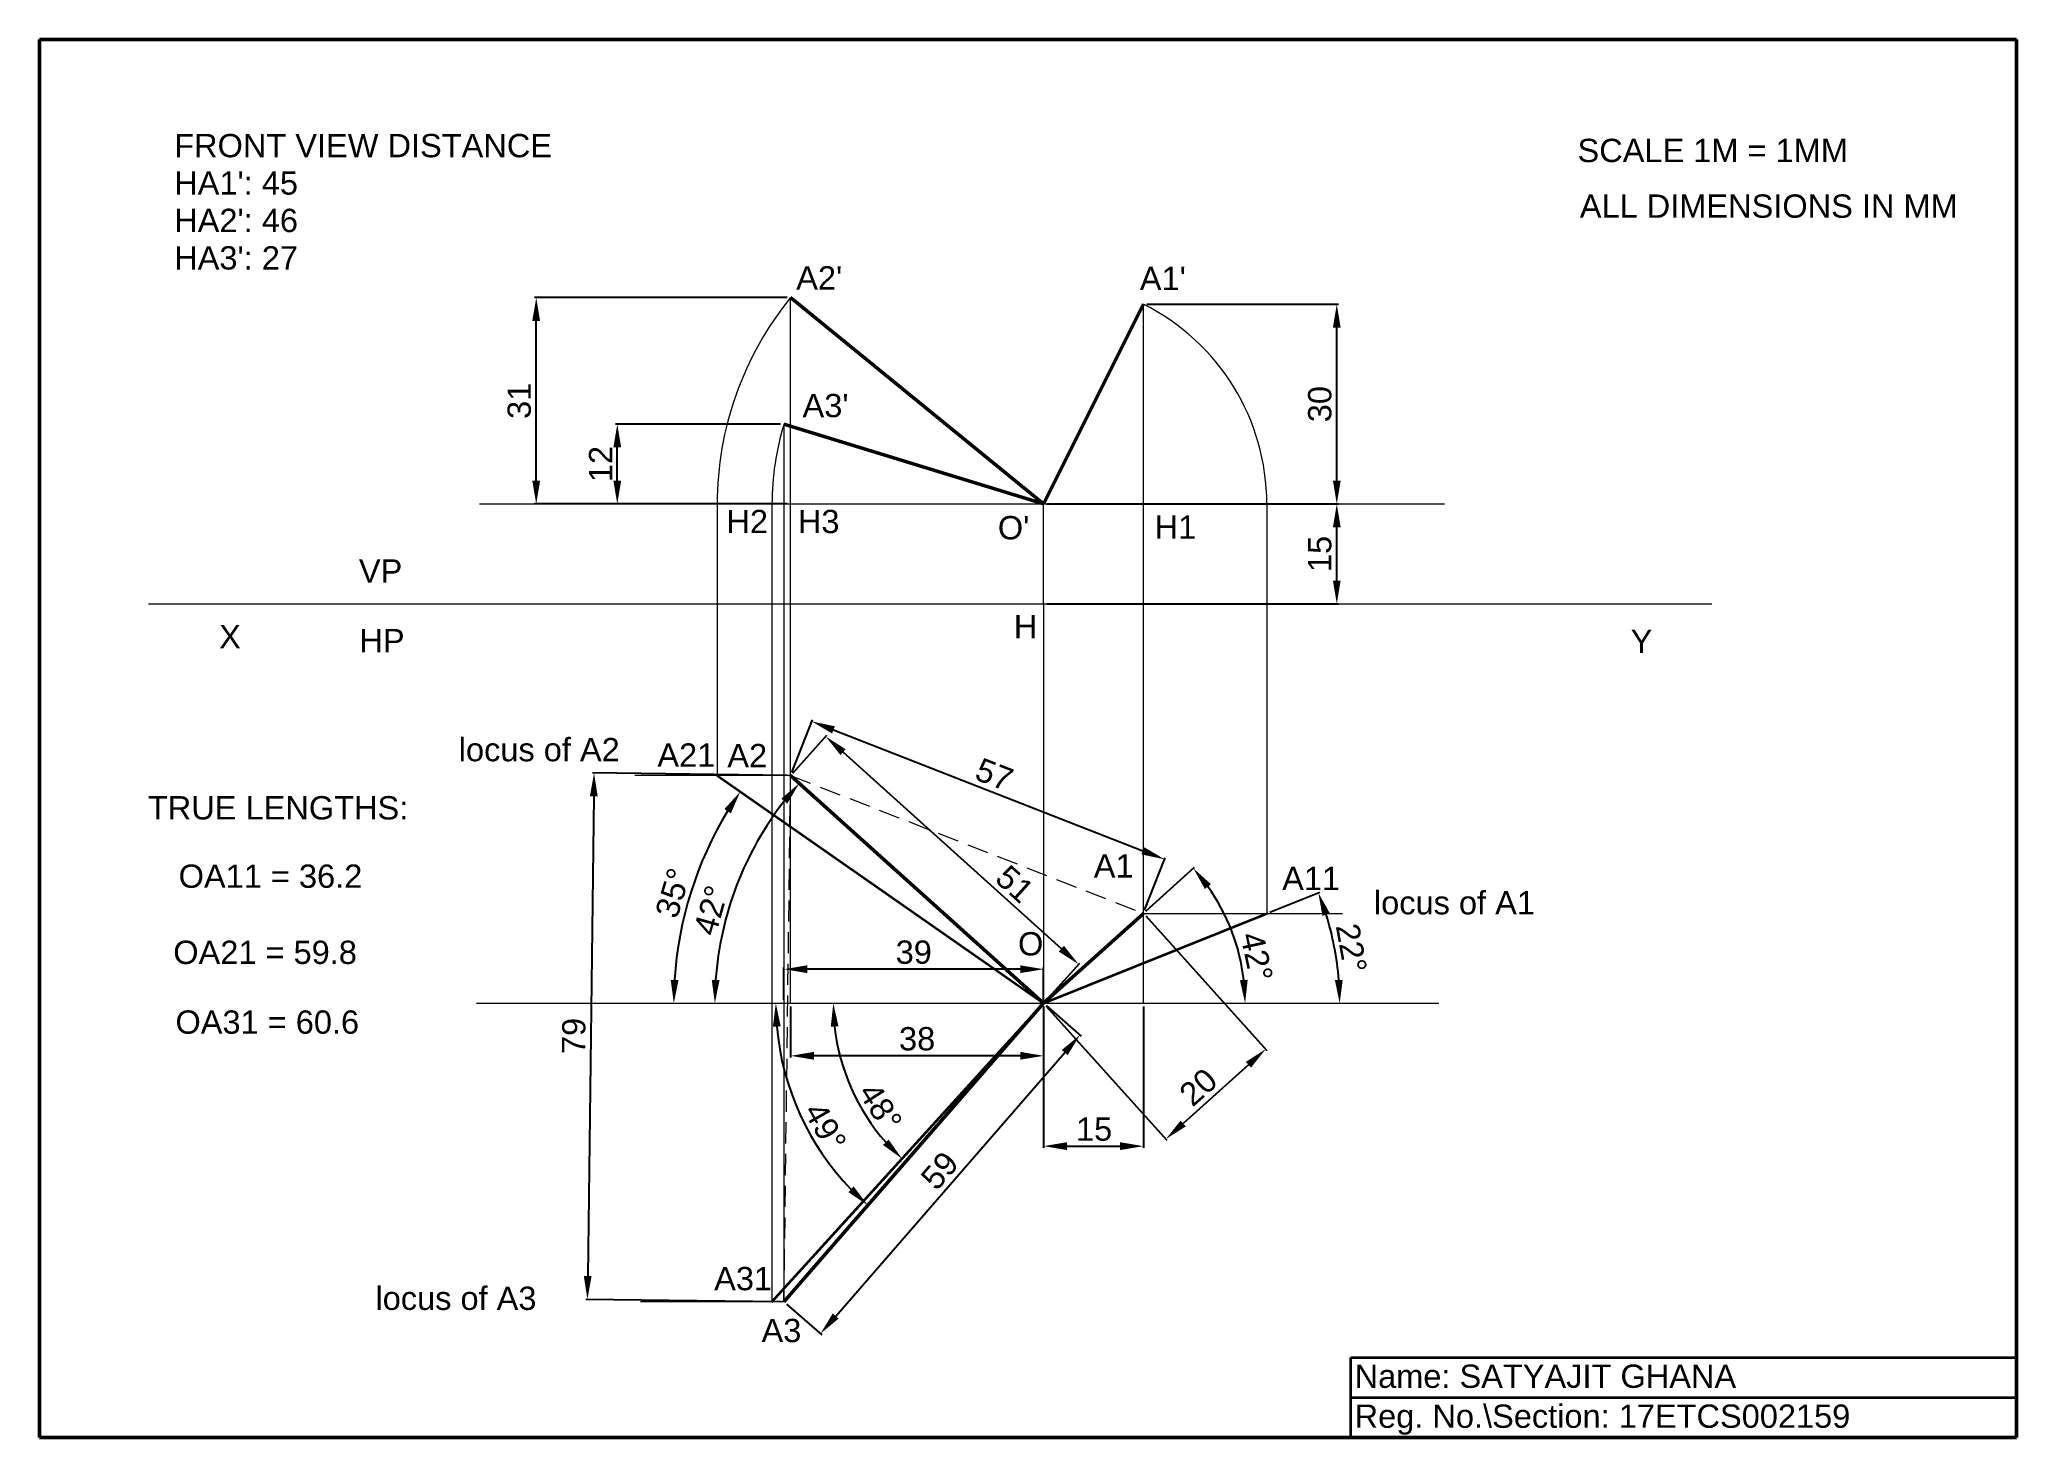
# Model space of a CAD drawing. Header units: millimetres. Extents: x 0 to 297, y 0 to 210.
import ezdxf

# ---------------------------------------------------------------- set-up
doc = ezdxf.new("R2010")
doc.units = ezdxf.units.MM
doc.header["$LTSCALE"] = 0.5
doc.header["$PDMODE"] = 3
doc.header["$PDSIZE"] = 5
doc.linetypes.add('HIDDEN', pattern=[9.525, 6.35, -3.175])
for name, color, linetype, lineweight in [('DimensionLine', 1, 'Continuous', 25), ('FVnTV', 3, 'Continuous', 50), ('HiddenLine', 2, 'HIDDEN', 20), ('ProjectorLine', 4, 'Continuous', 9), ('TrueLengthLines', 5, 'Continuous', 35), ('XYline', 7, 'Continuous', 20)]:
    doc.layers.add(name, color=color, linetype=linetype, lineweight=lineweight)
doc.styles.get("Standard").update_dxf_attribs({"font": 'arial.ttf'})
doc.dimstyles.new('ED', dxfattribs={"dimtxt": 3.5, "dimasz": 3.5, "dimexe": 0.25, "dimexo": 0.5, "dimgap": 0.75, "dimtad": 1, "dimdec": 0, "dimzin": 0, "dimdsep": 46, "dimtxsty": 'Standard', "dimcen": 0.09, "dimadec": 0, "dimazin": 0, "dimtfac": 1, "dimtdec": 0, "dimtofl": 0, "dimtmove": 0, "dimatfit": 3, "dimfxl": 1, "dimtolj": 1, "dimtzin": 0, "dimarcsym": 0})

# ---------------------------------------------------------------- blocks, each defined once
blk = doc.blocks.new('*D7')
at = {"layer": 'Defpoints', "color": 0, "transparency": 16777216}
for p in [(150.84, 140.23), (194.89, 140.23), (150.84, 125.23)]:
    blk.add_point(p, dxfattribs=at)
at = {"layer": 'DimensionLine', "color": 0, "lineweight": -2, "transparency": 16777216}
for p, q in [((151.34, 140.23), (195.14, 140.23)), ((194.89, 128.73), (194.89, 136.73)), ((151.34, 125.23), (195.14, 125.23))]:
    blk.add_line(p, q, dxfattribs=at)
at = {"layer": 'DimensionLine', "color": 0, "transparency": 16777216}
for points in [[(194.31, 136.73), (195.47, 136.73), (194.89, 140.23)], [(194.31, 128.73), (195.47, 128.73), (194.89, 125.23)]]:
    blk.add_solid(points, dxfattribs=at)
at = {"layer": 'DimensionLine', "color": 0, "transparency": 16777216, "insert": (192.35, 132.73), "char_height": 3.5, "attachment_point": 5, "rotation": 90}
blk.add_mtext('\\A1;15', dxfattribs=at)
blk = doc.blocks.new('*D8')
at = {"layer": 'Defpoints', "color": 0, "transparency": 16777216}
for p in [(165.84, 170.23), (194.89, 170.23), (165.84, 140.23)]:
    blk.add_point(p, dxfattribs=at)
at = {"layer": 'DimensionLine', "color": 0, "lineweight": -2, "transparency": 16777216}
for p, q in [((166.34, 170.23), (195.14, 170.23)), ((194.89, 143.73), (194.89, 166.73)), ((166.34, 140.23), (195.14, 140.23))]:
    blk.add_line(p, q, dxfattribs=at)
at = {"layer": 'DimensionLine', "color": 0, "transparency": 16777216}
for points in [[(194.31, 166.73), (195.47, 166.73), (194.89, 170.23)], [(194.31, 143.73), (195.47, 143.73), (194.89, 140.23)]]:
    blk.add_solid(points, dxfattribs=at)
at = {"layer": 'DimensionLine', "color": 0, "transparency": 16777216, "insert": (192.35, 155.23), "char_height": 3.5, "attachment_point": 5, "rotation": 90}
blk.add_mtext('\\A1;30', dxfattribs=at)
blk = doc.blocks.new('*D9')
at = {"layer": 'Defpoints', "color": 0, "transparency": 16777216}
for p in [(86.8, 152.23), (111.84, 152.23), (111.84, 140.23)]:
    blk.add_point(p, dxfattribs=at)
at = {"layer": 'DimensionLine', "color": 0, "lineweight": -2, "transparency": 16777216}
for p, q in [((111.34, 152.23), (86.55, 152.23)), ((86.8, 143.73), (86.8, 148.73)), ((111.34, 140.23), (86.55, 140.23))]:
    blk.add_line(p, q, dxfattribs=at)
at = {"layer": 'DimensionLine', "color": 0, "transparency": 16777216}
for points in [[(86.21, 148.73), (87.38, 148.73), (86.8, 152.23)], [(86.21, 143.73), (87.38, 143.73), (86.8, 140.23)]]:
    blk.add_solid(points, dxfattribs=at)
at = {"layer": 'DimensionLine', "color": 0, "transparency": 16777216, "insert": (84.29, 146.23), "char_height": 3.5, "attachment_point": 5, "rotation": 90}
blk.add_mtext('\\A1;12', dxfattribs=at)
blk = doc.blocks.new('*D10')
at = {"layer": 'Defpoints', "color": 0, "transparency": 16777216}
for p in [(74.62, 171.23), (112.84, 171.23), (112.84, 140.23)]:
    blk.add_point(p, dxfattribs=at)
at = {"layer": 'DimensionLine', "color": 0, "lineweight": -2, "transparency": 16777216}
for p, q in [((112.34, 171.23), (74.37, 171.23)), ((74.62, 143.73), (74.62, 167.73)), ((112.34, 140.23), (74.37, 140.23))]:
    blk.add_line(p, q, dxfattribs=at)
at = {"layer": 'DimensionLine', "color": 0, "transparency": 16777216}
for points in [[(74.03, 167.73), (75.2, 167.73), (74.62, 171.23)], [(74.03, 143.73), (75.2, 143.73), (74.62, 140.23)]]:
    blk.add_solid(points, dxfattribs=at)
at = {"layer": 'DimensionLine', "color": 0, "transparency": 16777216, "insert": (72.08, 155.73), "char_height": 3.5, "attachment_point": 5, "rotation": 90}
blk.add_mtext('\\A1;31', dxfattribs=at)
blk = doc.blocks.new('*D11')
at = {"layer": 'Defpoints', "color": 0, "transparency": 16777216}
for p in [(150.84, 65.23), (165.84, 65.23), (165.84, 43.76)]:
    blk.add_point(p, dxfattribs=at)
at = {"layer": 'DimensionLine', "color": 0, "lineweight": -2, "transparency": 16777216}
for p, q in [((150.84, 64.73), (150.84, 43.51)), ((165.84, 64.73), (165.84, 43.51)), ((154.34, 43.76), (162.34, 43.76))]:
    blk.add_line(p, q, dxfattribs=at)
at = {"layer": 'DimensionLine', "color": 0, "transparency": 16777216}
for points in [[(154.34, 44.35), (154.34, 43.18), (150.84, 43.76)], [(162.34, 44.35), (162.34, 43.18), (165.84, 43.76)]]:
    blk.add_solid(points, dxfattribs=at)
at = {"layer": 'DimensionLine', "color": 0, "transparency": 16777216, "insert": (158.43, 46.3), "char_height": 3.5, "attachment_point": 5}
blk.add_mtext('\\A1;15', dxfattribs=at)
blk = doc.blocks.new('*D12')
at = {"layer": 'Defpoints', "color": 0, "transparency": 16777216}
for p in [(112.84, 65.23), (150.84, 65.23), (112.84, 57.33)]:
    blk.add_point(p, dxfattribs=at)
at = {"layer": 'DimensionLine', "color": 0, "lineweight": -2, "transparency": 16777216}
for p, q in [((112.84, 64.73), (112.84, 57.08)), ((150.84, 64.73), (150.84, 57.08)), ((147.34, 57.33), (116.34, 57.33))]:
    blk.add_line(p, q, dxfattribs=at)
at = {"layer": 'DimensionLine', "color": 0, "transparency": 16777216}
for points in [[(116.34, 57.92), (116.34, 56.75), (112.84, 57.33)], [(147.34, 57.92), (147.34, 56.75), (150.84, 57.33)]]:
    blk.add_solid(points, dxfattribs=at)
at = {"layer": 'DimensionLine', "color": 0, "transparency": 16777216, "insert": (131.84, 59.87), "char_height": 3.5, "attachment_point": 5, "rotation": 0}
blk.add_mtext('\\A1;38', dxfattribs=at)
blk = doc.blocks.new('*D13')
at = {"layer": 'Defpoints', "color": 0, "transparency": 16777216}
for p in [(111.84, 70.34), (111.84, 65.23), (150.84, 65.23)]:
    blk.add_point(p, dxfattribs=at)
at = {"layer": 'DimensionLine', "color": 0, "lineweight": -2, "transparency": 16777216}
for p, q in [((111.84, 65.73), (111.84, 70.59)), ((147.34, 70.34), (115.34, 70.34)), ((150.84, 65.73), (150.84, 70.59))]:
    blk.add_line(p, q, dxfattribs=at)
at = {"layer": 'DimensionLine', "color": 0, "transparency": 16777216}
for points in [[(115.34, 70.93), (115.34, 69.76), (111.84, 70.34)], [(147.34, 70.93), (147.34, 69.76), (150.84, 70.34)]]:
    blk.add_solid(points, dxfattribs=at)
at = {"layer": 'DimensionLine', "color": 0, "transparency": 16777216, "insert": (131.34, 72.88), "char_height": 3.5, "attachment_point": 5, "rotation": 0}
blk.add_mtext('\\A1;39', dxfattribs=at)
blk = doc.blocks.new('*D14')
at = {"layer": 'Defpoints', "color": 0, "transparency": 16777216}
for p in [(165.84, 78.73), (177.58, 79.44), (65.63, 65.23), (150.84, 65.23), (210.22, 65.23)]:
    blk.add_point(p, dxfattribs=at)
at = {"layer": 'DimensionLine', "color": 0, "lineweight": -2, "transparency": 16777216}
blk.add_line((166.21, 79.07), (173.53, 85.65), dxfattribs=at)
blk.add_arc((150.84, 65.23), 30.28, 6.6265, 35.3735, dxfattribs=at)
at = {"layer": 'DimensionLine', "color": 0, "transparency": 16777216}
for points in [[(175.08, 82.39), (175.99, 83.12), (173.34, 85.49)], [(181.5, 68.75), (180.34, 68.69), (181.12, 65.23)]]:
    blk.add_solid(points, dxfattribs=at)
at = {"layer": 'DimensionLine', "color": 0, "transparency": 16777216, "insert": (182.87, 72.22), "char_height": 3.5, "attachment_point": 5, "rotation": 282.3249}
blk.add_mtext('\\A1;42°', dxfattribs=at)
blk = doc.blocks.new('*D15')
at = {"layer": 'Defpoints', "color": 0, "transparency": 16777216}
for p in [(184.38, 78.73), (193.89, 76.46), (65.63, 65.23), (150.84, 65.23), (210.22, 65.23)]:
    blk.add_point(p, dxfattribs=at)
at = {"layer": 'DimensionLine', "color": 0, "lineweight": -2, "transparency": 16777216}
blk.add_line((184.85, 78.92), (192.34, 81.94), dxfattribs=at)
blk.add_arc((150.84, 65.23), 44.49, 4.5086, 17.4247, dxfattribs=at)
at = {"layer": 'DimensionLine', "color": 0, "transparency": 16777216}
for points in [[(192.74, 78.35), (193.84, 78.75), (192.11, 81.84)], [(195.78, 68.75), (194.61, 68.7), (195.33, 65.23)]]:
    blk.add_solid(points, dxfattribs=at)
at = {"layer": 'DimensionLine', "color": 0, "transparency": 16777216, "insert": (197.1, 73.52), "char_height": 3.5, "attachment_point": 5, "rotation": 280.1631}
blk.add_mtext('\\A1;22°', dxfattribs=at)
blk = doc.blocks.new('*D16')
at = {"layer": 'Defpoints', "color": 0, "transparency": 16777216}
for p in [(112.84, 99.44), (107.23, 88.41), (65.63, 65.23), (150.84, 65.23), (210.22, 65.23)]:
    blk.add_point(p, dxfattribs=at)
at = {"layer": 'DimensionLine', "color": 0, "lineweight": -2, "transparency": 16777216}
blk.add_arc((150.84, 65.23), 49.39, 142.0612, 175.9388, dxfattribs=at)
at = {"layer": 'DimensionLine', "color": 0, "transparency": 16777216}
for points in [[(111.44, 95.97), (112.34, 95.22), (114.14, 98.27)], [(102.16, 68.7), (100.99, 68.74), (101.45, 65.23)]]:
    blk.add_solid(points, dxfattribs=at)
at = {"layer": 'DimensionLine', "color": 0, "transparency": 16777216, "insert": (100.86, 79.19), "char_height": 3.5, "attachment_point": 5, "rotation": 74.3927}
blk.add_mtext('\\A1;42°', dxfattribs=at)
blk = doc.blocks.new('*D17')
at = {"layer": 'Defpoints', "color": 0, "transparency": 16777216}
for p in [(101.8, 99.44), (99.81, 87.17), (65.63, 65.23), (150.84, 65.23), (210.22, 65.23)]:
    blk.add_point(p, dxfattribs=at)
at = {"layer": 'DimensionLine', "color": 0, "lineweight": -2, "transparency": 16777216}
blk.add_arc((150.84, 65.23), 55.55, 148.7075, 176.3893, dxfattribs=at)
at = {"layer": 'DimensionLine', "color": 0, "transparency": 16777216}
for points in [[(102.88, 94.4), (103.86, 93.76), (105.28, 97.01)], [(95.99, 68.71), (94.82, 68.74), (95.29, 65.23)]]:
    blk.add_solid(points, dxfattribs=at)
at = {"layer": 'DimensionLine', "color": 0, "transparency": 16777216, "insert": (95.17, 81.79), "char_height": 3.5, "attachment_point": 5, "rotation": 73.4282}
blk.add_mtext('\\A1;35°', dxfattribs=at)
blk = doc.blocks.new('*D18')
at = {"layer": 'Defpoints', "color": 0, "transparency": 16777216}
for p in [(65.63, 65.23), (150.84, 65.23), (210.22, 65.23), (120.46, 56.57), (110.04, 20.36)]:
    blk.add_point(p, dxfattribs=at)
at = {"layer": 'DimensionLine', "color": 0, "lineweight": -2, "transparency": 16777216}
blk.add_arc((150.84, 65.23), 31.59, 186.352, 221.3613, dxfattribs=at)
at = {"layer": 'DimensionLine', "color": 0, "transparency": 16777216}
for points in [[(118.87, 61.7), (120.03, 61.76), (119.25, 65.23)], [(127.55, 44.76), (126.72, 43.94), (129.59, 41.86)]]:
    blk.add_solid(points, dxfattribs=at)
at = {"layer": 'DimensionLine', "color": 0, "transparency": 16777216, "insert": (126.33, 49.63), "char_height": 3.5, "attachment_point": 5, "rotation": 302.4672}
blk.add_mtext('\\A1;48°', dxfattribs=at)
blk = doc.blocks.new('*D19')
at = {"layer": 'Defpoints', "color": 0, "transparency": 16777216}
for p in [(65.63, 65.23), (150.84, 65.23), (210.22, 65.23), (112.24, 53.91), (111.84, 20.36)]:
    blk.add_point(p, dxfattribs=at)
at = {"layer": 'DimensionLine', "color": 0, "lineweight": -2, "transparency": 16777216}
blk.add_arc((150.84, 65.23), 40.23, 184.9865, 224.0135, dxfattribs=at)
at = {"layer": 'DimensionLine', "color": 0, "transparency": 16777216}
for points in [[(110.18, 61.7), (111.35, 61.75), (110.61, 65.23)], [(122.31, 37.7), (121.51, 36.85), (124.45, 34.87)]]:
    blk.add_solid(points, dxfattribs=at)
at = {"layer": 'DimensionLine', "color": 0, "transparency": 16777216, "insert": (118.04, 46.65), "char_height": 3.5, "attachment_point": 5, "rotation": 299.5242}
blk.add_mtext('\\A1;49°', dxfattribs=at)
blk = doc.blocks.new('*D20')
at = {"layer": 'Defpoints', "color": 0, "transparency": 16777216}
for p in [(112.84, 99.44), (169.02, 86.85), (165.84, 78.73)]:
    blk.add_point(p, dxfattribs=at)
at = {"layer": 'DimensionLine', "color": 0, "lineweight": -2, "transparency": 16777216}
for p, q in [((113.02, 99.91), (116.11, 107.8)), ((119.28, 106.29), (165.76, 88.13)), ((166.02, 79.2), (169.11, 87.09))]:
    blk.add_line(p, q, dxfattribs=at)
at = {"layer": 'DimensionLine', "color": 0, "transparency": 16777216}
for points in [[(119.49, 106.83), (119.06, 105.75), (116.02, 107.56)], [(165.97, 88.67), (165.54, 87.59), (169.02, 86.85)]]:
    blk.add_solid(points, dxfattribs=at)
at = {"layer": 'DimensionLine', "color": 0, "transparency": 16777216, "insert": (143.44, 99.57), "char_height": 3.5, "attachment_point": 5, "rotation": 338.6574}
blk.add_mtext('\\A1;57', dxfattribs=at)
blk = doc.blocks.new('*D21')
at = {"layer": 'Defpoints', "color": 0, "transparency": 16777216}
for p in [(150.84, 65.23), (156.32, 60.47), (111.84, 20.36)]:
    blk.add_point(p, dxfattribs=at)
at = {"layer": 'DimensionLine', "color": 0, "lineweight": -2, "transparency": 16777216}
for p, q in [((151.22, 64.9), (156.51, 60.3)), ((119.61, 18.24), (154.02, 57.83)), ((112.22, 20.03), (117.51, 15.44))]:
    blk.add_line(p, q, dxfattribs=at)
at = {"layer": 'DimensionLine', "color": 0, "transparency": 16777216}
for points in [[(153.58, 58.21), (154.46, 57.44), (156.32, 60.47)], [(119.17, 18.63), (120.05, 17.86), (117.32, 15.6)]]:
    blk.add_solid(points, dxfattribs=at)
at = {"layer": 'DimensionLine', "color": 0, "transparency": 16777216, "insert": (135.24, 40.09), "char_height": 3.5, "attachment_point": 5, "rotation": 49}
blk.add_mtext('\\A1;59', dxfattribs=at)
blk = doc.blocks.new('*D22')
at = {"layer": 'Defpoints', "color": 0, "transparency": 16777216}
for p in [(118.11, 105.3), (112.84, 99.44), (150.84, 65.23)]:
    blk.add_point(p, dxfattribs=at)
at = {"layer": 'DimensionLine', "color": 0, "lineweight": -2, "transparency": 16777216}
for p, q in [((113.18, 99.81), (118.28, 105.48)), ((153.51, 73.42), (120.71, 102.95)), ((151.18, 65.6), (156.28, 71.27))]:
    blk.add_line(p, q, dxfattribs=at)
at = {"layer": 'DimensionLine', "color": 0, "transparency": 16777216}
for points in [[(121.1, 103.39), (120.32, 102.52), (118.11, 105.3)], [(153.9, 73.86), (153.12, 72.99), (156.11, 71.08)]]:
    blk.add_solid(points, dxfattribs=at)
at = {"layer": 'DimensionLine', "color": 0, "transparency": 16777216, "insert": (146.52, 83.13), "char_height": 3.5, "attachment_point": 5, "rotation": 318}
blk.add_mtext('\\A1;51', dxfattribs=at)
blk = doc.blocks.new('*D23')
at = {"layer": 'Defpoints', "color": 0, "transparency": 16777216}
for p in [(112.84, 99.44), (82.31, 20.74), (111.84, 20.36)]:
    blk.add_point(p, dxfattribs=at)
at = {"layer": 'DimensionLine', "color": 0, "lineweight": -2, "transparency": 16777216}
for p, q in [((112.34, 99.45), (83.06, 99.82)), ((83.26, 96.32), (82.35, 24.24)), ((111.34, 20.37), (82.06, 20.74))]:
    blk.add_line(p, q, dxfattribs=at)
at = {"layer": 'DimensionLine', "color": 0, "transparency": 16777216}
for points in [[(82.68, 96.32), (83.85, 96.31), (83.31, 99.82)], [(81.77, 24.24), (82.93, 24.23), (82.31, 20.74)]]:
    blk.add_solid(points, dxfattribs=at)
at = {"layer": 'DimensionLine', "color": 0, "transparency": 16777216, "insert": (80.27, 60.31), "char_height": 3.5, "attachment_point": 5, "rotation": 89.2755}
blk.add_mtext('\\A1;79', dxfattribs=at)
blk = doc.blocks.new('*D25')
at = {"layer": 'Defpoints', "color": 0, "transparency": 16777216}
for p in [(165.84, 78.73), (150.84, 65.23), (169.21, 44.82)]:
    blk.add_point(p, dxfattribs=at)
at = {"layer": 'DimensionLine', "color": 0, "lineweight": -2, "transparency": 16777216}
for p, q in [((166.18, 78.36), (184.38, 58.14)), ((151.18, 64.85), (169.38, 44.64)), ((181.61, 55.99), (171.81, 47.16))]:
    blk.add_line(p, q, dxfattribs=at)
at = {"layer": 'DimensionLine', "color": 0, "transparency": 16777216}
for points in [[(181.22, 56.42), (182, 55.55), (184.21, 58.33)], [(171.42, 47.6), (172.2, 46.73), (169.21, 44.82)]]:
    blk.add_solid(points, dxfattribs=at)
at = {"layer": 'DimensionLine', "color": 0, "transparency": 16777216, "insert": (174.09, 52.63), "char_height": 3.5, "attachment_point": 5, "rotation": 42}
blk.add_mtext('\\A1;20', dxfattribs=at)

msp = doc.modelspace()

# ---------------------------------------------------------------- linework, layer by layer
at = {"layer": 'FVnTV'}
for p, q in [((0, 0), (0, 210)), ((0, 210), (297, 210)), ((297, 0), (297, 210)), ((112.84, 171.23), (150.84, 140.23)), ((150.84, 140.23), (165.84, 170.23)), ((111.84, 152.23), (150.84, 140.23)), ((150.84, 65.23), (112.84, 99.44)), ((150.84, 65.23), (165.84, 78.73)), ((150.84, 65.23), (111.84, 20.36)), ((0, 0), (297, 0))]:
    msp.add_line(p, q, dxfattribs=at)
at = {"layer": 'HiddenLine'}
for p, q in [((111.84, 20.36), (112.84, 99.44)), ((112.84, 99.44), (165.84, 78.73)), ((165.84, 78.73), (150.84, 65.23)), ((150.84, 65.23), (111.84, 20.36))]:
    msp.add_line(p, q, dxfattribs=at)
at = {"layer": 'ProjectorLine'}
for p, q in [((112.84, 99.44), (112.84, 171.23)), ((165.84, 65.23), (165.84, 170.23)), ((111.84, 152.23), (111.84, 20.36)), ((66.11, 140.23), (211.09, 140.23)), ((101.8, 140.23), (101.8, 99.44)), ((110.04, 140.23), (110.04, 20.36)), ((150.84, 125.23), (150.84, 140.23)), ((184.38, 140.23), (184.38, 78.73)), ((150.84, 125.23), (150.84, 65.23)), ((112.84, 99.44), (89.45, 99.44)), ((112.84, 65.23), (112.84, 99.44)), ((165.84, 78.73), (195.76, 78.73)), ((65.63, 65.23), (210.22, 65.23)), ((111.84, 20.36), (90.26, 20.36))]:
    msp.add_line(p, q, dxfattribs=at)
for radius, start, end in [(49.04, 140.7928, 180), (33.54, 0, 63.4349), (40.8, 162.8973, 180)]:
    msp.add_arc((150.84, 140.23), radius, start, end, dxfattribs=at)
at = {"layer": 'TrueLengthLines'}
for p, q in [((101.8, 99.44), (150.84, 65.23)), ((150.84, 65.23), (184.38, 78.73)), ((110.04, 20.36), (150.84, 65.23)), ((197, 12), (297, 12)), ((197, 6), (197, 12)), ((197, 6), (297, 6)), ((197, 0), (197, 6))]:
    msp.add_line(p, q, dxfattribs=at)
at = {"layer": 'XYline'}
msp.add_line((16.36, 125.23), (251.23, 125.23), dxfattribs=at)

# ---------------------------------------------------------------- texts
for s, p in [('FRONT VIEW DISTANCE', (20.23, 192.32)), ('SCALE 1M = 1MM', (231.06, 191.59)), ("HA1': 45", (20.23, 186.7)), ("HA2': 46", (20.23, 181.08)), ('ALL DIMENSIONS IN MM', (231.4, 183.23)), ("HA3': 27 ", (20.23, 175.45)), ("A2'", (113.68, 172.45)), ("A1'", (165.3, 172.37)), ("A3'", (114.63, 153.27)), ('H2', (103.19, 135.85)), ('H3', (113.93, 135.85)), ("O'", (143.97, 134.92)), ('H1', (167.51, 135)), ('VP', (47.98, 128.41)), ('X', (26.98, 118.54)), ('H', (146.37, 120.06)), ('HP', (48.06, 117.96)), ('Y', (239.04, 117.86)), ('locus of A2', (62.98, 101.58)), ('A21', (92.82, 100.76)), ('A2', (103.33, 100.68)), ('TRUE LENGTHS:', (16.28, 92.84)), ('A1', (158.38, 84.11)), ('OA11 = 36.2', (20.9, 82.57)), ('A11', (186.68, 82.23)), ('locus of A1', (200.47, 78.58)), ('OA21 = 59.8 ', (20.09, 71.13)), ('O', (147, 72.41)), ('OA31 = 60.6', (20.42, 60.65)), ('A31', (101.35, 22.12)), ('locus of A3', (50.47, 19.16)), ('A3', (108.47, 14.32)), ('Name: SATYAJIT GHANA', (197.57, 7.45)), ('Reg. No.\\Section: 17ETCS002159', (197.57, 1.45))]:
    msp.add_text(s, height=3.5).set_placement(p)

# ---------------------------------------------------------------- dimensions: what is measured, and where the dimension line sits
at = {"layer": 'DimensionLine'}
for base, p1, p2, angle, picture, middle in [((74.62, 171.23), (112.84, 140.23), (112.84, 171.23), 90, '*D10', (74.62, 155.73)), ((86.8, 152.23), (111.84, 140.23), (111.84, 152.23), 90, '*D9', (86.8, 146.23)), ((118.11, 105.3), (150.84, 65.23), (112.84, 99.44), 138, '*D22', (144.82, 81.25)), ((169.21, 44.82), (165.84, 78.73), (150.84, 65.23), 222, '*D25', (175.79, 50.75)), ((156.32, 60.47), (111.84, 20.36), (150.84, 65.23), 49, '*D21', (137.16, 38.43)), ((165.84, 43.76), (150.84, 65.23), (165.84, 65.23), 0, '*D11', (158.43, 43.76))]:
    dim = msp.add_linear_dim(base=base, p1=p1, p2=p2, angle=angle, dimstyle='ED', dxfattribs=at)
    dim.commit()
    dim.dimension.update_dxf_attribs({"geometry": picture, "text_midpoint": middle, "dimtype": 161})
for p1, p2, distance, picture, middle in [((165.84, 140.23), (165.84, 170.23), -29.05, '*D8', (192.35, 155.23)), ((150.84, 125.23), (150.84, 140.23), -44.05, '*D7', (192.35, 132.73)), ((112.84, 99.44), (165.84, 78.73), 8.72, '*D20', (143.44, 99.57)), ((112.84, 99.44), (111.84, 20.36), -29.54, '*D23', (80.27, 60.31)), ((150.84, 65.23), (111.84, 65.23), -5.12, '*D13', (131.34, 72.88)), ((150.84, 65.23), (112.84, 65.23), 7.89, '*D12', (131.84, 59.87))]:
    dim = msp.add_aligned_dim(p1=p1, p2=p2, distance=distance, dimstyle='ED', dxfattribs=at)
    dim.commit()
    dim.dimension.update_dxf_attribs({"geometry": picture, "text_midpoint": middle})
for base, line1, line2, picture, middle in [((107.23, 88.41), ((150.84, 65.23), (112.84, 99.44)), ((65.63, 65.23), (210.22, 65.23)), '*D16', (103.27, 78.51)), ((99.81, 87.17), ((101.8, 99.44), (150.84, 65.23)), ((65.63, 65.23), (210.22, 65.23)), '*D17', (97.6, 81.07)), ((177.58, 79.44), ((150.84, 65.23), (165.84, 78.73)), ((65.63, 65.23), (210.22, 65.23)), '*D14', (180.42, 71.69)), ((193.89, 76.46), ((150.84, 65.23), (184.38, 78.73)), ((65.63, 65.23), (210.22, 65.23)), '*D15', (194.63, 73.08)), ((120.46, 56.57), ((65.63, 65.23), (210.22, 65.23)), ((110.04, 20.36), (150.84, 65.23)), '*D18', (124.19, 48.27)), ((112.24, 53.91), ((65.63, 65.23), (210.22, 65.23)), ((150.84, 65.23), (111.84, 20.36)), '*D19', (115.84, 45.4))]:
    dim = msp.add_angular_dim_2l(base=base, line1=line1, line2=line2, dimstyle='ED', dxfattribs=at)
    dim.commit()
    dim.dimension.update_dxf_attribs({"geometry": picture, "text_midpoint": middle, "dimtype": 162})

doc.saveas('drawing.dxf')
